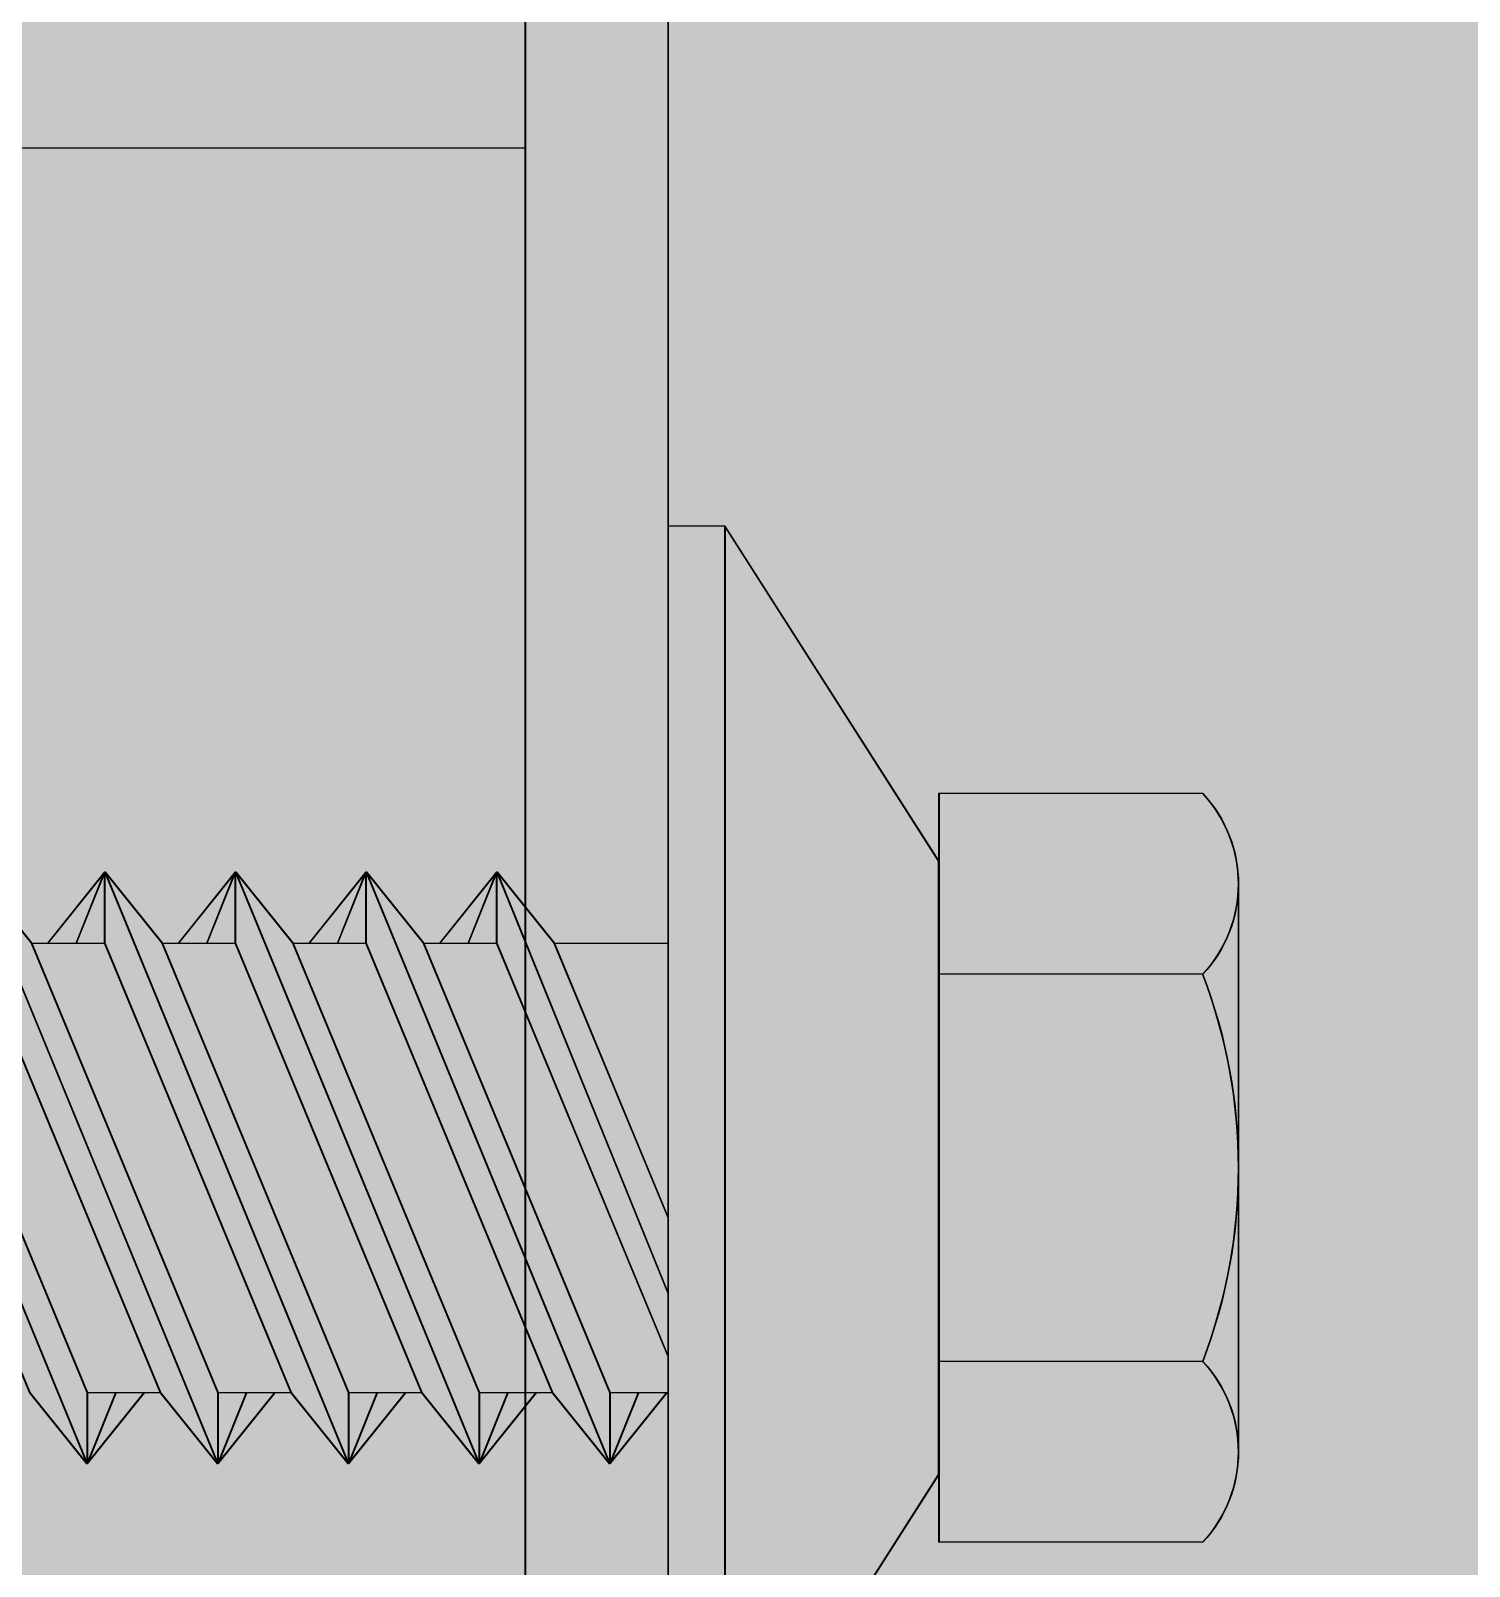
# Model space of a CAD drawing. Header units: millimetres. Extents: x 4739419 to 5837985, y 2291271 to 3446271.
# Drawn here: x 4887802.87 to 4887823.05, y 2413903.34 to 2413924.87 of the extents above; entities that cross this region are included whole.
import ezdxf

# ---------------------------------------------------------------- set-up
doc = ezdxf.new("R2010")
doc.units = ezdxf.units.MM
doc.layers.get('0').update_dxf_attribs({"color": 255})
for name, color, linetype in [('HEB-Angle joint', 1, 'Continuous'), ('HEB-Area(PC Topping)', 3, 'Continuous'), ('XR-평면도$0$A-ELEV-PATT', 9, 'Continuous')]:
    doc.layers.add(name, color=color, linetype=linetype)

# ---------------------------------------------------------------- blocks, each defined once
blk = doc.blocks.new('XR-평면도$0$스크린+범퍼_기준층 고정식램프(210318)')
at = {"layer": 'XR-평면도$0$A-ELEV-PATT', "ltscale": 0.002}
h = blk.add_hatch(dxfattribs=at)
h.set_pattern_fill('AR-HBONE', color=256, scale=0.1, angle=180, style=0)
h.paths.add_polyline_path([(502, -302), (532, -302), (532, -7000), (502, -7000)])
h.paths.add_polyline_path([(520.663, -6996.815), (521.847, -6997.767), (520.08, -6997.057)], flags=16)
h.paths.add_polyline_path([(520.663, -6994.982), (521.847, -6995.934), (520.08, -6995.224)], flags=16)
h.paths.add_polyline_path([(520.663, -6993.149), (521.847, -6994.101), (520.08, -6993.391)], flags=16)
h.paths.add_polyline_path([(520.663, -6991.316), (521.847, -6992.268), (520.08, -6991.558)], flags=16)
h.paths.add_polyline_path([(520.663, -6989.483), (521.847, -6990.435), (520.08, -6989.725)], flags=16)
h.paths.add_polyline_path([(520.663, -6987.65), (521.847, -6988.602), (520.08, -6987.892)], flags=16)
h.paths.add_polyline_path([(520.663, -6985.817), (521.847, -6986.769), (520.08, -6986.059)], flags=16)
h.paths.add_polyline_path([(520.663, -6983.984), (521.847, -6984.936), (520.08, -6984.226)], flags=16)
h.paths.add_polyline_path([(514.547, -6987.942), (514.547, -6986.923), (513.547, -6986.521), (515.055, -6987.733)], flags=16)
h.paths.add_polyline_path([(517.697, -6974.831), (514.547, -6979.631), (514.547, -6983.883), (513.547, -6984.688), (514.547, -6985.492), (514.547, -6986.109), (521.847, -6983.103), (520.335, -6981.888), (516.625, -6983.449), (516.511, -6983.449), (514.547, -6982.305), (516.965, -6979.804)], flags=16)
h.paths.add_polyline_path([(514.547, -6995.274), (514.547, -6994.255), (513.547, -6993.853), (515.055, -6995.065)], flags=16)
h.paths.add_polyline_path([(514.547, -6989.775), (514.547, -6988.756), (513.547, -6988.354), (515.055, -6989.566)], flags=16)
h.paths.add_polyline_path([(514.547, -6998.94), (514.547, -6997.921), (513.547, -6997.519), (515.055, -6998.731)], flags=16)
h.paths.add_polyline_path([(514.547, -6997.107), (514.547, -6996.088), (513.547, -6995.686), (515.055, -6996.898)], flags=16)
h.paths.add_polyline_path([(520.847, -6999.198), (521.847, -6999.6), (520.847, -6998.796)], flags=16)
h.paths.add_polyline_path([(517.697, -327.169), (520.847, -322.369), (520.847, -319.701), (521.847, -318.897), (520.847, -318.093), (520.847, -317.868), (521.847, -317.064), (520.847, -316.26), (520.847, -316.035), (521.847, -315.231), (520.707, -314.314), (521.847, -313.398), (520.847, -312.594), (520.847, -312.369), (521.847, -311.565), (520.847, -310.761), (520.847, -310.536), (521.847, -309.732), (520.707, -308.815), (521.847, -307.899), (520.847, -307.095), (520.847, -306.87), (521.847, -306.066), (520.847, -305.262), (520.847, -305.037), (521.847, -304.233), (520.08, -304.943), (514.547, -302.648), (513.547, -302.648), (514.547, -303.453), (514.547, -303.677), (513.547, -304.481), (514.687, -305.398), (513.547, -306.314), (514.547, -307.119), (514.547, -307.343), (513.547, -308.147), (514.547, -308.952), (514.547, -309.176), (513.547, -309.98), (514.687, -310.897), (513.547, -311.813), (514.547, -312.618), (514.547, -312.842), (513.547, -313.646), (514.547, -314.451), (514.547, -314.675), (513.547, -315.479), (514.687, -316.396), (513.547, -317.312), (514.547, -318.117), (514.547, -322.369)], flags=16)
h.paths.add_polyline_path([(516.529, -318.54), (514.547, -317.724), (514.547, -315.891), (521.847, -318.897), (520.335, -320.112), (516.559, -318.523)], flags=0)
h = blk.add_hatch(dxfattribs=at)
h.set_pattern_fill('AR-SAND', color=256, angle=180, style=0)
edge = h.paths.add_edge_path()
edge.add_line((623.667, -7000), (532, -7000))
edge.add_line((532, -7000), (532, -302))
edge.add_line((532, -302), (623.667, -302))
edge.add_arc((623.667, -310.333), 8.333, 0, 90, ccw=False)
edge.add_line((632, -310.333), (632, -6991.667))
edge.add_arc((623.667, -6991.667), 8.333, -90, 0, ccw=False)
at = {"layer": 'XR-평면도$0$A-ELEV-PATT'}
for p, q in [((521.767, -292), (513.627, -292)), ((512.447, -292.5), (512.447, -296.2)), ((514.983, -292.5), (514.983, -296.2)), ((520.411, -292.5), (520.411, -296.2)), ((522.947, -292.5), (522.947, -296.2)), ((522.947, -296.2), (512.447, -296.2)), ((514.547, -300.815), (514.547, -300)), ((521.847, -302.4), (515.942, -300)), ((520.847, -301.596), (520.847, -300)), ((521.847, -304.233), (513.547, -300.815)), ((521.847, -304.233), (513.547, -300.815)), ((514.547, -302.648), (514.547, -301.62)), ((502, -302), (623.667, -302)), ((532, -7000), (532, -302)), ((520.847, -303.429), (520.847, -302.4)), ((521.847, -306.066), (513.547, -302.648)), ((521.847, -306.066), (513.547, -302.648)), ((514.547, -304.481), (514.547, -303.453)), ((520.847, -305.262), (520.847, -304.233)), ((521.847, -307.899), (513.547, -304.481)), ((521.847, -307.899), (513.547, -304.481)), ((514.547, -306.314), (514.547, -305.286)), ((520.847, -307.095), (520.847, -306.066)), ((521.847, -309.732), (513.547, -306.314)), ((521.847, -309.732), (513.547, -306.314)), ((514.547, -308.147), (514.547, -307.119)), ((520.847, -308.928), (520.847, -307.899)), ((521.847, -311.565), (513.547, -308.147)), ((521.847, -311.565), (513.547, -308.147))]:
    blk.add_line(p, q, dxfattribs=at)
for points in [[(513.397, -296.2), (521.997, -296.2), (526.697, -299.2), (508.697, -299.2)], [(508.697, -299.2), (526.697, -299.2), (526.697, -300), (508.697, -300)], [(513.547, -300.815), (514.547, -301.62), (520.847, -304.233), (521.847, -304.233), (520.847, -303.429), (514.547, -300.815)], [(513.547, -302.648), (514.547, -303.453), (520.847, -306.066), (521.847, -306.066), (520.847, -305.262), (514.547, -302.648)], [(513.547, -304.481), (514.547, -305.286), (520.847, -307.899), (521.847, -307.899), (520.847, -307.095), (514.547, -304.481)], [(513.547, -306.314), (514.547, -307.119), (520.847, -309.732), (521.847, -309.732), (520.847, -308.928), (514.547, -306.314)], [(513.547, -308.147), (514.547, -308.952), (520.847, -311.565), (521.847, -311.565), (520.847, -310.761), (514.547, -308.147)]]:
    blk.add_lwpolyline(points, close=True, dxfattribs=at)
at = {"layer": 'XR-평면도$0$A-ELEV-PATT', "ltscale": 0.002}
blk.add_lwpolyline([(552, -302), (552, -300), (500, -300), (500, -7002), (552, -7002), (552, -7000), (502, -7000), (502, -302)], close=True, dxfattribs=at)
at = {"layer": 'XR-평면도$0$A-ELEV-PATT'}
for points in [[(514.547, -300.413), (513.547, -300.815), (514.547, -300.011)], [(515.062, -300), (520.847, -302.4), (521.847, -302.4), (520.847, -301.596), (517, -300)], [(514.547, -302.246), (513.547, -302.648), (514.547, -301.844)], [(532, -7000), (502, -7000), (502, -302), (532, -302)], [(520.847, -302.802), (521.847, -302.4), (520.847, -303.204)], [(514.547, -304.079), (513.547, -304.481), (514.547, -303.677)], [(520.847, -304.635), (521.847, -304.233), (520.847, -305.037)], [(520.847, -304.635), (521.847, -304.233), (520.847, -305.037)], [(514.547, -305.912), (513.547, -306.314), (514.547, -305.51)], [(520.847, -306.468), (521.847, -306.066), (520.847, -306.87)], [(520.847, -306.468), (521.847, -306.066), (520.847, -306.87)], [(514.547, -307.745), (513.547, -308.147), (514.547, -307.343)], [(520.847, -308.301), (521.847, -307.899), (520.847, -308.703)], [(520.847, -308.301), (521.847, -307.899), (520.847, -308.703)]]:
    blk.add_lwpolyline(points, dxfattribs=at)
for centre, radius, start, end in [((513.715, -293.858), 1.858, 46.9662, 133.0338), ((517.697, -299.613), 7.613, 69.1195, 110.8805), ((521.679, -293.858), 1.858, 46.9662, 133.0338)]:
    blk.add_arc(centre, radius, start, end, dxfattribs=at)

msp = doc.modelspace()

# ---------------------------------------------------------------- hatches: boundary and pattern name
at = {"layer": 'HEB-Area(PC Topping)'}
h = msp.add_hatch(dxfattribs=at)
h.set_pattern_fill('ANSI31', color=256, scale=300)
h.set_pattern_definition([(45, (152467.4, -0.001), (-673.51921, 673.51921), [])])
h.paths.add_polyline_path([(4865461.817, 2413991.225), (4865511.822, 2394416.614), (4898114.54, 2394416.614), (4898114.54, 2377621.694), (4911154.54, 2377621.695), (4911154.54, 2394421.694), (4943111.81, 2394421.694), (4943111.81, 2413991.225), (4905611.807, 2413991.225), (4905611.824, 2410391.225), (4903611.81, 2410391.225), (4903611.827, 2413991.225)])

# ---------------------------------------------------------------- linework, layer by layer
at = {"layer": 'HEB-Angle joint', "const_width": 300}
msp.add_lwpolyline([(4903611.827, 2413991.226), (4865461.817, 2413991.226), (4865511.822, 2394416.615), (4898114.54, 2394416.615), (4898114.54, 2377621.695), (4911154.54, 2377621.696), (4911154.54, 2394421.695), (4943111.81, 2394421.695), (4943111.81, 2413991.226), (4905611.807, 2413991.226), (4905611.824, 2410391.226), (4903611.81, 2410391.226), (4903611.827, 2413991.226)], dxfattribs=at)

# ---------------------------------------------------------------- block references
at = {"xscale": -1, "rotation": 270}
for p in [(4888111.81, 2413391.226), (4888111.817, 2413391.226), (4888111.817, 2413391.226)]:
    msp.add_blockref('XR-평면도$0$스크린+범퍼_기준층 고정식램프(210318)', p, dxfattribs=at)

doc.saveas('drawing.dxf')
